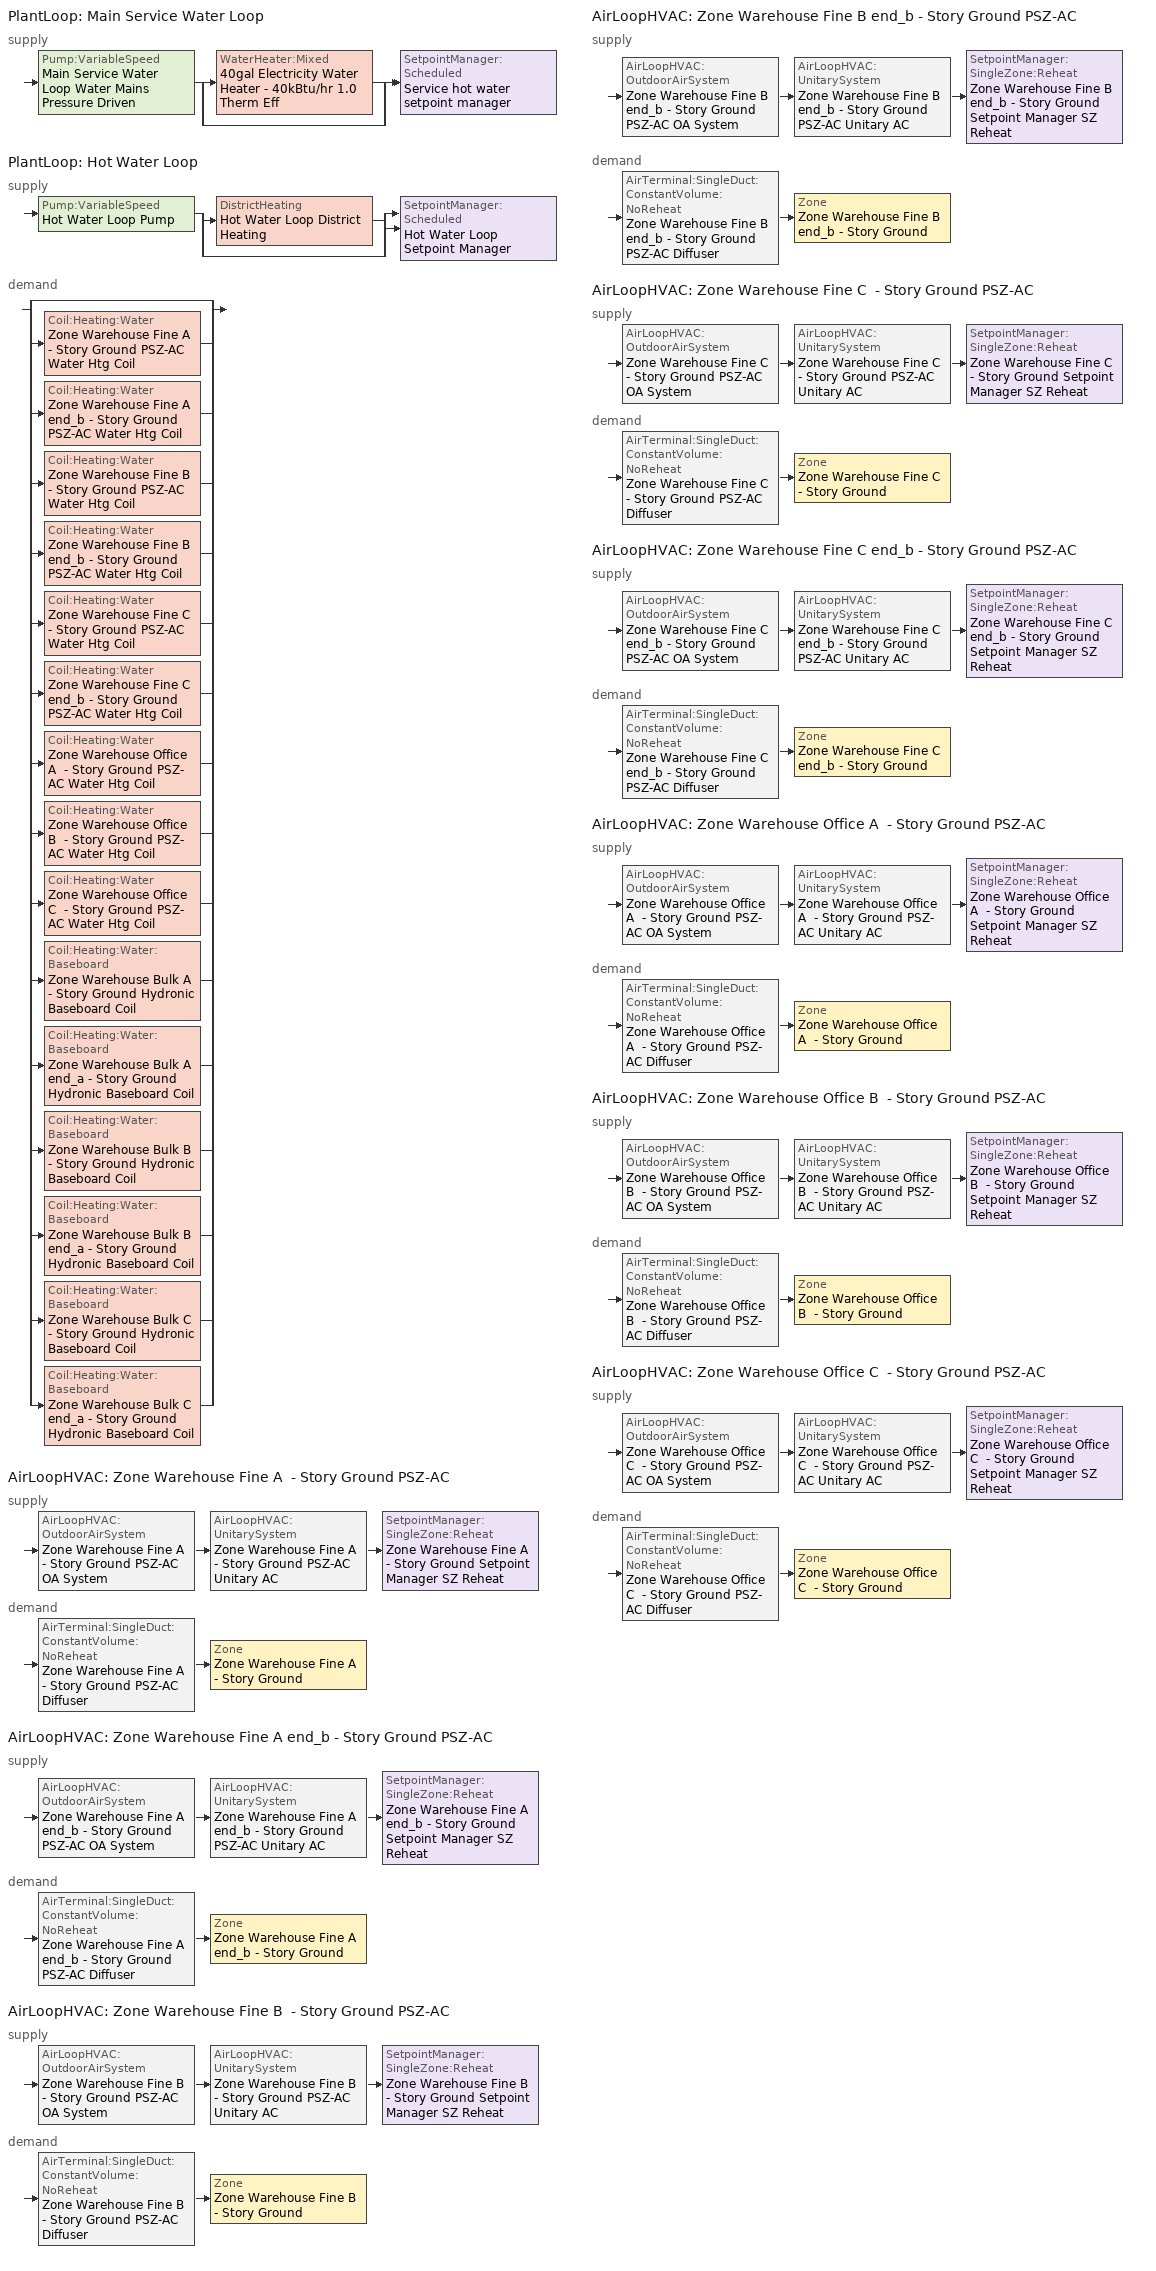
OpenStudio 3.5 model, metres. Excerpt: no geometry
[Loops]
PlantLoop 'Main Service Water Loop'
 supply: Pump:VariableSpeed 'Main Service Water Loop Water Mains Pressure Driven' > split
  | WaterHeater:Mixed '40gal Electricity Water Heater - 40kBtu/hr 1.0 Therm Eff'
  | bypass
  join > SetpointManager:Scheduled 'Service hot water setpoint manager'
PlantLoop 'Hot Water Loop'
 supply: Pump:VariableSpeed 'Hot Water Loop Pump' > split
  | DistrictHeating 'Hot Water Loop District Heating'
  | bypass
  join > SetpointManager:Scheduled 'Hot Water Loop Setpoint Manager'
 demand: split
  | bypass
  | Coil:Heating:Water 'Zone Warehouse Fine A  - Story Ground PSZ-AC Water Htg Coil'
  | Coil:Heating:Water 'Zone Warehouse Fine A end_b - Story Ground PSZ-AC Water Htg Coil'
  | Coil:Heating:Water 'Zone Warehouse Fine B  - Story Ground PSZ-AC Water Htg Coil'
  | Coil:Heating:Water 'Zone Warehouse Fine B end_b - Story Ground PSZ-AC Water Htg Coil'
  | Coil:Heating:Water 'Zone Warehouse Fine C  - Story Ground PSZ-AC Water Htg Coil'
  | Coil:Heating:Water 'Zone Warehouse Fine C end_b - Story Ground PSZ-AC Water Htg Coil'
  | Coil:Heating:Water 'Zone Warehouse Office A  - Story Ground PSZ-AC Water Htg Coil'
  | Coil:Heating:Water 'Zone Warehouse Office B  - Story Ground PSZ-AC Water Htg Coil'
  | Coil:Heating:Water 'Zone Warehouse Office C  - Story Ground PSZ-AC Water Htg Coil'
  | Coil:Heating:Water:Baseboard 'Zone Warehouse Bulk A  - Story Ground Hydronic Baseboard Coil'
  | Coil:Heating:Water:Baseboard 'Zone Warehouse Bulk A end_a - Story Ground Hydronic Baseboard Coil'
  | Coil:Heating:Water:Baseboard 'Zone Warehouse Bulk B  - Story Ground Hydronic Baseboard Coil'
  | Coil:Heating:Water:Baseboard 'Zone Warehouse Bulk B end_a - Story Ground Hydronic Baseboard Coil'
  | Coil:Heating:Water:Baseboard 'Zone Warehouse Bulk C  - Story Ground Hydronic Baseboard Coil'
  | Coil:Heating:Water:Baseboard 'Zone Warehouse Bulk C end_a - Story Ground Hydronic Baseboard Coil'
AirLoopHVAC 'Zone Warehouse Fine A  - Story Ground PSZ-AC'
 supply: AirLoopHVAC:OutdoorAirSystem 'Zone Warehouse Fine A  - Story Ground PSZ-AC OA System' > AirLoopHVAC:UnitarySystem 'Zone Warehouse Fine A  - Story Ground PSZ-AC Unitary AC' > SetpointManager:SingleZone:Reheat 'Zone Warehouse Fine A  - Story Ground Setpoint Manager SZ Reheat'
 demand: AirTerminal:SingleDuct:ConstantVolume:NoReheat 'Zone Warehouse Fine A  - Story Ground PSZ-AC Diffuser' > Zone 'Zone Warehouse Fine A  - Story Ground'
AirLoopHVAC 'Zone Warehouse Fine A end_b - Story Ground PSZ-AC'
 supply: AirLoopHVAC:OutdoorAirSystem 'Zone Warehouse Fine A end_b - Story Ground PSZ-AC OA System' > AirLoopHVAC:UnitarySystem 'Zone Warehouse Fine A end_b - Story Ground PSZ-AC Unitary AC' > SetpointManager:SingleZone:Reheat 'Zone Warehouse Fine A end_b - Story Ground Setpoint Manager SZ Reheat'
 demand: AirTerminal:SingleDuct:ConstantVolume:NoReheat 'Zone Warehouse Fine A end_b - Story Ground PSZ-AC Diffuser' > Zone 'Zone Warehouse Fine A end_b - Story Ground'
AirLoopHVAC 'Zone Warehouse Fine B  - Story Ground PSZ-AC'
 supply: AirLoopHVAC:OutdoorAirSystem 'Zone Warehouse Fine B  - Story Ground PSZ-AC OA System' > AirLoopHVAC:UnitarySystem 'Zone Warehouse Fine B  - Story Ground PSZ-AC Unitary AC' > SetpointManager:SingleZone:Reheat 'Zone Warehouse Fine B  - Story Ground Setpoint Manager SZ Reheat'
 demand: AirTerminal:SingleDuct:ConstantVolume:NoReheat 'Zone Warehouse Fine B  - Story Ground PSZ-AC Diffuser' > Zone 'Zone Warehouse Fine B  - Story Ground'
AirLoopHVAC 'Zone Warehouse Fine B end_b - Story Ground PSZ-AC'
 supply: AirLoopHVAC:OutdoorAirSystem 'Zone Warehouse Fine B end_b - Story Ground PSZ-AC OA System' > AirLoopHVAC:UnitarySystem 'Zone Warehouse Fine B end_b - Story Ground PSZ-AC Unitary AC' > SetpointManager:SingleZone:Reheat 'Zone Warehouse Fine B end_b - Story Ground Setpoint Manager SZ Reheat'
 demand: AirTerminal:SingleDuct:ConstantVolume:NoReheat 'Zone Warehouse Fine B end_b - Story Ground PSZ-AC Diffuser' > Zone 'Zone Warehouse Fine B end_b - Story Ground'
AirLoopHVAC 'Zone Warehouse Fine C  - Story Ground PSZ-AC'
 supply: AirLoopHVAC:OutdoorAirSystem 'Zone Warehouse Fine C  - Story Ground PSZ-AC OA System' > AirLoopHVAC:UnitarySystem 'Zone Warehouse Fine C  - Story Ground PSZ-AC Unitary AC' > SetpointManager:SingleZone:Reheat 'Zone Warehouse Fine C  - Story Ground Setpoint Manager SZ Reheat'
 demand: AirTerminal:SingleDuct:ConstantVolume:NoReheat 'Zone Warehouse Fine C  - Story Ground PSZ-AC Diffuser' > Zone 'Zone Warehouse Fine C  - Story Ground'
AirLoopHVAC 'Zone Warehouse Fine C end_b - Story Ground PSZ-AC'
 supply: AirLoopHVAC:OutdoorAirSystem 'Zone Warehouse Fine C end_b - Story Ground PSZ-AC OA System' > AirLoopHVAC:UnitarySystem 'Zone Warehouse Fine C end_b - Story Ground PSZ-AC Unitary AC' > SetpointManager:SingleZone:Reheat 'Zone Warehouse Fine C end_b - Story Ground Setpoint Manager SZ Reheat'
 demand: AirTerminal:SingleDuct:ConstantVolume:NoReheat 'Zone Warehouse Fine C end_b - Story Ground PSZ-AC Diffuser' > Zone 'Zone Warehouse Fine C end_b - Story Ground'
AirLoopHVAC 'Zone Warehouse Office A  - Story Ground PSZ-AC'
 supply: AirLoopHVAC:OutdoorAirSystem 'Zone Warehouse Office A  - Story Ground PSZ-AC OA System' > AirLoopHVAC:UnitarySystem 'Zone Warehouse Office A  - Story Ground PSZ-AC Unitary AC' > SetpointManager:SingleZone:Reheat 'Zone Warehouse Office A  - Story Ground Setpoint Manager SZ Reheat'
 demand: AirTerminal:SingleDuct:ConstantVolume:NoReheat 'Zone Warehouse Office A  - Story Ground PSZ-AC Diffuser' > Zone 'Zone Warehouse Office A  - Story Ground'
AirLoopHVAC 'Zone Warehouse Office B  - Story Ground PSZ-AC'
 supply: AirLoopHVAC:OutdoorAirSystem 'Zone Warehouse Office B  - Story Ground PSZ-AC OA System' > AirLoopHVAC:UnitarySystem 'Zone Warehouse Office B  - Story Ground PSZ-AC Unitary AC' > SetpointManager:SingleZone:Reheat 'Zone Warehouse Office B  - Story Ground Setpoint Manager SZ Reheat'
 demand: AirTerminal:SingleDuct:ConstantVolume:NoReheat 'Zone Warehouse Office B  - Story Ground PSZ-AC Diffuser' > Zone 'Zone Warehouse Office B  - Story Ground'
AirLoopHVAC 'Zone Warehouse Office C  - Story Ground PSZ-AC'
 supply: AirLoopHVAC:OutdoorAirSystem 'Zone Warehouse Office C  - Story Ground PSZ-AC OA System' > AirLoopHVAC:UnitarySystem 'Zone Warehouse Office C  - Story Ground PSZ-AC Unitary AC' > SetpointManager:SingleZone:Reheat 'Zone Warehouse Office C  - Story Ground Setpoint Manager SZ Reheat'
 demand: AirTerminal:SingleDuct:ConstantVolume:NoReheat 'Zone Warehouse Office C  - Story Ground PSZ-AC Diffuser' > Zone 'Zone Warehouse Office C  - Story Ground'
[SizingPeriod:DesignDay] Barometric Pressure {Pa}=100917; Rain Indicator=No; Snow Indicator=No; Day of Month=21; Daylight Saving Time Indicator=No; Humidity Condition Type=Wetbulb; Dry-Bulb Temperature Range Modifier Type=DefaultMultipliers
Name | Maximum Dry-Bulb Temperature {C} | Daily Dry-Bulb Temperature Range {deltaC} | Wind Speed {m/s} | Wind Direction {deg} | Month | Day Type | Wetbulb or DewPoint at Maximum Dry-Bulb {C} | Solar Model Indicator | ASHRAE Clear Sky Optical Depth for Beam Irradiance | ASHRAE Clear Sky Optical Depth for Diffuse Irradiance | Sky Clearness
Kodiak August .4% Condns WB=>MCDB | 21.4 | 6.3 | 5 | 320 | 8 | SummerDesignDay | 16.9 | ASHRAETau | 0.322 | 2.497
Kodiak July .4% Condns WB=>MCDB | 22.8 | 5.5 | 5 | 320 | 7 | SummerDesignDay | 16.6 | ASHRAETau | 0.316 | 2.499
Kodiak June .4% Condns WB=>MCDB | 20.3 | 5.4 | 5 | 320 | 6 | SummerDesignDay | 14.7 | ASHRAETau | 0.317 | 2.453
Kodiak May .4% Condns WB=>MCDB | 17 | 5.9 | 5 | 320 | 5 | SummerDesignDay | 11.2 | ASHRAETau | 0.314 | 2.447
Kodiak April .4% Condns WB=>MCDB | 11.4 | 5.4 | 5 | 320 | 4 | SummerDesignDay | 8 | ASHRAETau | 0.323 | 2.439
Kodiak March .4% Condns WB=>MCDB | 6.3 | 5.5 | 5 | 320 | 3 | SummerDesignDay | 5.2 | ASHRAETau | 0.337 | 2.384
Kodiak February .4% Condns WB=>MCDB | 6.1 | 4.9 | 5 | 320 | 2 | SummerDesignDay | 5.5 | ASHRAETau | 0.336 | 2.429
Kodiak January .4% Condns WB=>MCDB | 5.7 | 4.7 | 5 | 320 | 1 | SummerDesignDay | 5.5 | ASHRAETau | 0.326 | 2.48
Kodiak December .4% Condns DB=>MCWB | 6.9 | 5.1 | 5 | 320 | 12 | SummerDesignDay | 5.6 | ASHRAETau | 0.359 | 2.403
Kodiak November .4% Condns DB=>MCWB | 9.4 | 5.3 | 5 | 320 | 11 | SummerDesignDay | 7.3 | ASHRAETau | 0.358 | 2.388
Kodiak October .4% Condns DB=>MCWB | 12.6 | 6.2 | 5 | 320 | 10 | SummerDesignDay | 9.4 | ASHRAETau | 0.34 | 2.431
Kodiak September .4% Condns DB=>MCWB | 18 | 6.4 | 5 | 320 | 9 | SummerDesignDay | 12.5 | ASHRAETau | 0.333 | 2.489
Kodiak August .4% Condns DB=>MCWB | 22.6 | 6.3 | 5 | 320 | 8 | SummerDesignDay | 16 | ASHRAETau | 0.322 | 2.497
Kodiak July .4% Condns DB=>MCWB | 24.2 | 5.5 | 5 | 320 | 7 | SummerDesignDay | 16.2 | ASHRAETau | 0.316 | 2.499
Kodiak June .4% Condns DB=>MCWB | 22.3 | 5.4 | 5 | 320 | 6 | SummerDesignDay | 13.8 | ASHRAETau | 0.317 | 2.453
Kodiak May .4% Condns DB=>MCWB | 18.8 | 5.9 | 5 | 320 | 5 | SummerDesignDay | 10.5 | ASHRAETau | 0.314 | 2.447
Kodiak April .4% Condns DB=>MCWB | 12.9 | 5.4 | 5 | 320 | 4 | SummerDesignDay | 7 | ASHRAETau | 0.323 | 2.439
Kodiak March .4% Condns DB=>MCWB | 8.3 | 5.5 | 5 | 320 | 3 | SummerDesignDay | 3.9 | ASHRAETau | 0.337 | 2.384
Kodiak February .4% Condns DB=>MCWB | 6.9 | 4.9 | 5 | 320 | 2 | SummerDesignDay | 4.6 | ASHRAETau | 0.336 | 2.429
Kodiak January .4% Condns DB=>MCWB | 6.8 | 4.7 | 5 | 320 | 1 | SummerDesignDay | 4 | ASHRAETau | 0.326 | 2.48
Kodiak Ann Clg .4% Condns WB=>MDB | 18.9 | 6.3 | 5 | 320 | 8 | SummerDesignDay | 15 | ASHRAETau | 0.322 | 2.497
Kodiak Ann Clg .4% Condns DB=>MWB | 20.3 | 6.3 | 5 | 320 | 8 | SummerDesignDay | 14.1 | ASHRAETau | 0.322 | 2.497
Kodiak Ann Htg 99.6% Condns DB | -12.8 | 0 | 5.6 | 290 | 1 | WinterDesignDay | -12.8 | ASHRAEClearSky |  |  | 0
[AvailabilityManager:NightCycle] Applicability Schedule=Always On Discrete; Control Type=CycleOnAny; Thermostat Tolerance {deltaC}=1; Cycling Run Time {s}=1800
Availability Manager Night Cycle 1; Availability Manager Night Cycle 2; Availability Manager Night Cycle 3; Availability Manager Night Cycle 4; Availability Manager Night Cycle 5; Availability Manager Night Cycle 6; Availability Manager Night Cycle 7; Availability Manager Night Cycle 8; Availability Manager Night Cycle 9; Availability Manager Night Cycle 10; Availability Manager Night Cycle 11; Availability Manager Night Cycle 12; Availability Manager Night Cycle 13; Availability Manager Night Cycle 14
[PlantLoop] Glycol Concentration=0; Minimum Loop Temperature {C}=10; Plant Loop Volume {m3}=Autocalculate; Load Distribution Scheme=Optimal
Name | Maximum Loop Temperature {C}
Main Service Water Loop | 60
Hot Water Loop
[Sizing:Plant] Loop Type=Heating; Sizing Option=NonCoincident; Zone Timesteps in Averaging Window=1; Coincident Sizing Factor Mode=None
Name | Design Loop Exit Temperature {C} | Loop Design Temperature Difference {deltaC}
Main Service Water Loop | 60 | 5
Hot Water Loop | 82.2222 | 11.1111
[SetpointManager:Scheduled] Control Variable=Temperature
Name | Schedule | Setpoint Node or NodeList
Service hot water setpoint manager | Service Water Loop Temp - 140F | Main Service Water Loop Supply Outlet Node
Hot Water Loop Setpoint Manager | Hot Water Loop Temp - 180F | Hot Water Loop Supply Outlet Node
[Pump:VariableSpeed] Pump Control Type=Intermittent; Skin Loss Radiative Fraction=0.5; Design Power Sizing Method=PowerPerFlowPerPressure; Design Electric Power per Unit Flow Rate {W/(m3/s)}=348701.1; Design Shaft Power per Unit Flow Rate per Unit Head {W-s/m3-Pa}=1.28205; Design Minimum Flow Rate Fraction=0
Name | Rated Pump Head {Pa} | Motor Efficiency | Coefficient 1 of the Part Load Performance Curve | Coefficient 2 of the Part Load Performance Curve | Coefficient 3 of the Part Load Performance Curve | Coefficient 4 of the Part Load Performance Curve
Main Service Water Loop Water Mains Pressure Driven | 0.001 | 0.7 | 0 | 3.2485 | -4.7443 | 2.5294
Hot Water Loop Pump | 179344 | 0.9
[WaterHeater:Mixed]
40gal Electricity Water Heater - 40kBtu/hr 1.0 Therm Eff: Tank Volume {m3}=0.151416; Setpoint Temperature Schedule=Service Water Loop Temp - 140F; Deadband Temperature Difference {deltaC}=2; Maximum Temperature Limit {C}=60; Heater Control Type=Cycle; Heater Maximum Capacity {W}=11722.8; Heater Fuel Type=Electricity; Heater Thermal Efficiency=1; Off Cycle Parasitic Fuel Consumption Rate {W}=571; Off Cycle Parasitic Fuel Type=Electricity; Off Cycle Parasitic Heat Fraction to Tank=0; On Cycle Parasitic Fuel Consumption Rate {W}=571; On Cycle Parasitic Fuel Type=Electricity; On Cycle Parasitic Heat Fraction to Tank=0; Ambient Temperature Indicator=ThermalZone; Off Cycle Loss Coefficient to Ambient Temperature {W/K}=1.20802; On Cycle Loss Coefficient to Ambient Temperature {W/K}=1.20802; Use Side Effectiveness=1; Source Side Effectiveness=1; Use Side Design Flow Rate {m3/s}=autosize; Source Side Design Flow Rate {m3/s}=autosize; Indirect Water Heating Recovery Time {hr}=1.5; Source Side Flow Control Mode=IndirectHeatPrimarySetpoint
[WaterHeater:Sizing]
40gal Electricity Water Heater - 40kBtu/hr 1.0 Therm Eff: Design Mode=PeakDraw; Time Storage Can Meet Peak Draw {hr}=0.538503; Time for Tank Recovery {hr}=0; Nominal Tank Volume for Autosizing Plant Connections {m3}=1
[Sizing:Zone] Zone Cooling Design Supply Air Temperature Input Method=SupplyAirTemperature; Zone Cooling Design Supply Air Temperature Difference {deltaC}=11.11; Zone Heating Design Supply Air Temperature Input Method=SupplyAirTemperature; Zone Heating Design Supply Air Temperature Difference {deltaC}=11.11; Zone Cooling Design Supply Air Humidity Ratio {kg-H2O/kg-air}=0.0085; Zone Heating Design Supply Air Humidity Ratio {kg-H2O/kg-air}=0.008; Cooling Design Air Flow Method=DesignDay; Heating Design Air Flow Method=DesignDay; Account for Dedicated Outdoor Air System=No; Dedicated Outdoor Air System Control Strategy=NeutralSupplyAir; Dedicated Outdoor Air Low Setpoint Temperature for Design {C}=autosize; Dedicated Outdoor Air High Setpoint Temperature for Design {C}=autosize; Zone Load Sizing Method=Sensible Load Only No Latent Load; Zone Latent Cooling Design Supply Air Humidity Ratio Input Method=HumidityRatioDifference; Zone Cooling Design Supply Air Humidity Ratio Difference {kgWater/kgDryAir}=0.005; Zone Latent Heating Design Supply Air Humidity Ratio Input Method=HumidityRatioDifference; Zone Humidification Design Supply Air Humidity Ratio Difference {kgWater/kgDryAir}=0.005
Name | Zone Cooling Design Supply Air Temperature {C} | Zone Heating Design Supply Air Temperature {C}
Zone Warehouse Bulk A end_a - Story Ground; Zone Warehouse Bulk B end_a - Story Ground; Zone Warehouse Bulk C end_a - Story Ground; Zone Warehouse Bulk A  - Story Ground; Zone Warehouse Bulk B  - Story Ground; Zone Warehouse Bulk C  - Story Ground | 14 | 40
Zone Warehouse Office A  - Story Ground; Zone Warehouse Office B  - Story Ground; Zone Warehouse Office C  - Story Ground; Zone Warehouse Fine A  - Story Ground; Zone Warehouse Fine B  - Story Ground; Zone Warehouse Fine C  - Story Ground; Zone Warehouse Fine A end_b - Story Ground; Zone Warehouse Fine B end_b - Story Ground; Zone Warehouse Fine C end_b - Story Ground | 12.7778 | 50
[Zone equipment]
Zone Warehouse Bulk A end_a - Story Ground: Zone Warehouse Bulk A end_a - Story Ground Hydronic Baseboard
Zone Warehouse Bulk B end_a - Story Ground: Zone Warehouse Bulk B end_a - Story Ground Hydronic Baseboard
Zone Warehouse Bulk C end_a - Story Ground: Zone Warehouse Bulk C end_a - Story Ground Hydronic Baseboard
Zone Warehouse Bulk A  - Story Ground: Zone Warehouse Bulk A  - Story Ground Hydronic Baseboard
Zone Warehouse Bulk B  - Story Ground: Zone Warehouse Bulk B  - Story Ground Hydronic Baseboard
Zone Warehouse Bulk C  - Story Ground: Zone Warehouse Bulk C  - Story Ground Hydronic Baseboard
Zone Warehouse Office A  - Story Ground: Zone Warehouse Office A  - Story Ground PSZ-AC Diffuser
Zone Warehouse Office B  - Story Ground: Zone Warehouse Office B  - Story Ground PSZ-AC Diffuser
Zone Warehouse Office C  - Story Ground: Zone Warehouse Office C  - Story Ground PSZ-AC Diffuser
Zone Warehouse Fine A  - Story Ground: Zone Warehouse Fine A  - Story Ground PSZ-AC Diffuser
Zone Warehouse Fine B  - Story Ground: Zone Warehouse Fine B  - Story Ground PSZ-AC Diffuser
Zone Warehouse Fine C  - Story Ground: Zone Warehouse Fine C  - Story Ground PSZ-AC Diffuser
Zone Warehouse Fine A end_b - Story Ground: Zone Warehouse Fine A end_b - Story Ground PSZ-AC Diffuser
Zone Warehouse Fine B end_b - Story Ground: Zone Warehouse Fine B end_b - Story Ground PSZ-AC Diffuser
Zone Warehouse Fine C end_b - Story Ground: Zone Warehouse Fine C end_b - Story Ground PSZ-AC Diffuser
[DistrictHeating]
Hot Water Loop District Heating: Nominal Capacity {W}=autosize
[AirLoopHVAC] Availability Schedule=Always On Discrete; Design Supply Air Flow Rate {m3/s}=autosize; Design Return Air Flow Fraction of Supply Air Flow=1
Zone Warehouse Fine A  - Story Ground PSZ-AC; Zone Warehouse Fine A end_b - Story Ground PSZ-AC; Zone Warehouse Fine B  - Story Ground PSZ-AC; Zone Warehouse Fine B end_b - Story Ground PSZ-AC; Zone Warehouse Fine C  - Story Ground PSZ-AC; Zone Warehouse Fine C end_b - Story Ground PSZ-AC; Zone Warehouse Office A  - Story Ground PSZ-AC; Zone Warehouse Office B  - Story Ground PSZ-AC; Zone Warehouse Office C  - Story Ground PSZ-AC
[Sizing:System] Type of Load to Size On=Sensible; Design Outdoor Air Flow Rate {m3/s}=Autosize; Central Heating Maximum System Air Flow Ratio=1; Preheat Design Temperature {C}=7.22222; Preheat Design Humidity Ratio {kg-H2O/kg-Air}=0.008; Precool Design Temperature {C}=12.7778; Precool Design Humidity Ratio {kg-H2O/kg-Air}=0.008; Central Cooling Design Supply Air Temperature {C}=12.7778; Central Heating Design Supply Air Temperature {C}=50; Sizing Option=Coincident; 100% Outdoor Air in Cooling=No; 100% Outdoor Air in Heating=No; Central Cooling Design Supply Air Humidity Ratio {kg-H2O/kg-Air}=0.0085; Central Heating Design Supply Air Humidity Ratio {kg-H2O/kg-Air}=0.008; Cooling Design Air Flow Method=DesignDay; Heating Design Air Flow Method=DesignDay; System Outdoor Air Method=ZoneSum; Zone Maximum Outdoor Air Fraction=1; Cooling Supply Air Flow Rate Per Floor Area {m3/s-m2}=0.00996765; Cooling Fraction of Autosized Cooling Supply Air Flow Rate=1; Cooling Supply Air Flow Rate Per Unit Cooling Capacity {m3/s-W}=3.94755e-05; Heating Supply Air Flow Rate Per Floor Area {m3/s-m2}=0.00996765; Heating Fraction of Autosized Heating Supply Air Flow Rate=1; Heating Fraction of Autosized Cooling Supply Air Flow Rate=1; Heating Supply Air Flow Rate Per Unit Heating Capacity {m3/s-W}=3.15882e-05; Cooling Design Capacity Method=CoolingDesignCapacity; Cooling Design Capacity {W}=autosize; Cooling Design Capacity Per Floor Area {W/m2}=234.7; Fraction of Autosized Cooling Design Capacity=1; Heating Design Capacity Method=HeatingDesignCapacity; Heating Design Capacity {W}=autosize; Heating Design Capacity Per Floor Area {W/m2}=157; Fraction of Autosized Heating Design Capacity=1; Central Cooling Capacity Control Method=OnOff; Occupant Diversity=autosize
Zone Warehouse Fine A  - Story Ground PSZ-AC; Zone Warehouse Fine A end_b - Story Ground PSZ-AC; Zone Warehouse Fine B  - Story Ground PSZ-AC; Zone Warehouse Fine B end_b - Story Ground PSZ-AC; Zone Warehouse Fine C  - Story Ground PSZ-AC; Zone Warehouse Fine C end_b - Story Ground PSZ-AC; Zone Warehouse Office A  - Story Ground PSZ-AC; Zone Warehouse Office B  - Story Ground PSZ-AC; Zone Warehouse Office C  - Story Ground PSZ-AC
[SetpointManager:SingleZone:Reheat] Minimum Supply Air Temperature {C}=12.7778; Maximum Supply Air Temperature {C}=50
Name | Control Zone | Setpoint Node or NodeList
Zone Warehouse Fine A  - Story Ground Setpoint Manager SZ Reheat | Zone Warehouse Fine A  - Story Ground | Zone Warehouse Fine A  - Story Ground PSZ-AC Supply Outlet Node
Zone Warehouse Fine A end_b - Story Ground Setpoint Manager SZ Reheat | Zone Warehouse Fine A end_b - Story Ground | Zone Warehouse Fine A end_b - Story Ground PSZ-AC Supply Outlet Node
Zone Warehouse Fine B  - Story Ground Setpoint Manager SZ Reheat | Zone Warehouse Fine B  - Story Ground | Zone Warehouse Fine B  - Story Ground PSZ-AC Supply Outlet Node
Zone Warehouse Fine B end_b - Story Ground Setpoint Manager SZ Reheat | Zone Warehouse Fine B end_b - Story Ground | Zone Warehouse Fine B end_b - Story Ground PSZ-AC Supply Outlet Node
Zone Warehouse Fine C  - Story Ground Setpoint Manager SZ Reheat | Zone Warehouse Fine C  - Story Ground | Zone Warehouse Fine C  - Story Ground PSZ-AC Supply Outlet Node
Zone Warehouse Fine C end_b - Story Ground Setpoint Manager SZ Reheat | Zone Warehouse Fine C end_b - Story Ground | Zone Warehouse Fine C end_b - Story Ground PSZ-AC Supply Outlet Node
Zone Warehouse Office A  - Story Ground Setpoint Manager SZ Reheat | Zone Warehouse Office A  - Story Ground | Zone Warehouse Office A  - Story Ground PSZ-AC Supply Outlet Node
Zone Warehouse Office B  - Story Ground Setpoint Manager SZ Reheat | Zone Warehouse Office B  - Story Ground | Zone Warehouse Office B  - Story Ground PSZ-AC Supply Outlet Node
Zone Warehouse Office C  - Story Ground Setpoint Manager SZ Reheat | Zone Warehouse Office C  - Story Ground | Zone Warehouse Office C  - Story Ground PSZ-AC Supply Outlet Node
[Coil:Heating:Water] Availability Schedule=Always On Discrete; Rated Inlet Water Temperature {C}=82.2222; Rated Inlet Air Temperature {C}=7.22222; Rated Outlet Water Temperature {C}=71.1111; Rated Outlet Air Temperature {C}=50
Zone Warehouse Fine A  - Story Ground PSZ-AC Water Htg Coil; Zone Warehouse Fine A end_b - Story Ground PSZ-AC Water Htg Coil; Zone Warehouse Fine B  - Story Ground PSZ-AC Water Htg Coil; Zone Warehouse Fine B end_b - Story Ground PSZ-AC Water Htg Coil; Zone Warehouse Fine C  - Story Ground PSZ-AC Water Htg Coil; Zone Warehouse Fine C end_b - Story Ground PSZ-AC Water Htg Coil; Zone Warehouse Office A  - Story Ground PSZ-AC Water Htg Coil; Zone Warehouse Office B  - Story Ground PSZ-AC Water Htg Coil; Zone Warehouse Office C  - Story Ground PSZ-AC Water Htg Coil
[Controller:WaterCoil] Action=Normal; Controller Convergence Tolerance {deltaC}=0.1; Minimum Actuated Flow {m3/s}=0
Name | Water Coil
Zone Warehouse Fine A  - Story Ground PSZ-AC Water Htg Coil Controller | Zone Warehouse Fine A  - Story Ground PSZ-AC Water Htg Coil
Zone Warehouse Fine A end_b - Story Ground PSZ-AC Water Htg Coil Controller | Zone Warehouse Fine A end_b - Story Ground PSZ-AC Water Htg Coil
Zone Warehouse Fine B  - Story Ground PSZ-AC Water Htg Coil Controller | Zone Warehouse Fine B  - Story Ground PSZ-AC Water Htg Coil
Zone Warehouse Fine B end_b - Story Ground PSZ-AC Water Htg Coil Controller | Zone Warehouse Fine B end_b - Story Ground PSZ-AC Water Htg Coil
Zone Warehouse Fine C  - Story Ground PSZ-AC Water Htg Coil Controller | Zone Warehouse Fine C  - Story Ground PSZ-AC Water Htg Coil
Zone Warehouse Fine C end_b - Story Ground PSZ-AC Water Htg Coil Controller | Zone Warehouse Fine C end_b - Story Ground PSZ-AC Water Htg Coil
Zone Warehouse Office A  - Story Ground PSZ-AC Water Htg Coil Controller | Zone Warehouse Office A  - Story Ground PSZ-AC Water Htg Coil
Zone Warehouse Office B  - Story Ground PSZ-AC Water Htg Coil Controller | Zone Warehouse Office B  - Story Ground PSZ-AC Water Htg Coil
Zone Warehouse Office C  - Story Ground PSZ-AC Water Htg Coil Controller | Zone Warehouse Office C  - Story Ground PSZ-AC Water Htg Coil
[Coil:Heating:Electric] Availability Schedule=Always On Discrete; Efficiency=1
Zone Warehouse Fine A  - Story Ground PSZ-AC Electric Backup Htg Coil; Zone Warehouse Fine A end_b - Story Ground PSZ-AC Electric Backup Htg Coil; Zone Warehouse Fine B  - Story Ground PSZ-AC Electric Backup Htg Coil; Zone Warehouse Fine B end_b - Story Ground PSZ-AC Electric Backup Htg Coil; Zone Warehouse Fine C  - Story Ground PSZ-AC Electric Backup Htg Coil; Zone Warehouse Fine C end_b - Story Ground PSZ-AC Electric Backup Htg Coil; Zone Warehouse Office A  - Story Ground PSZ-AC Electric Backup Htg Coil; Zone Warehouse Office B  - Story Ground PSZ-AC Electric Backup Htg Coil; Zone Warehouse Office C  - Story Ground PSZ-AC Electric Backup Htg Coil
[Coil:Cooling:DX:SingleSpeed] Availability Schedule=Always On Discrete; Rated Total Cooling Capacity {W}=autosize; Rated Sensible Heat Ratio=autosize; Rated COP {W/W}=3; Rated Air Flow Rate {m3/s}=autosize; Rated Evaporator Fan Power Per Volume Flow Rate 2017 {W/(m3/s)}=773.3; Rated Evaporator Fan Power Per Volume Flow Rate 2023 {W/(m3/s)}=934.4; Minimum Outdoor Dry-Bulb Temperature for Compressor Operation {C}=-25; Nominal Time for Condensate Removal to Begin {s}=0; Ratio of Initial Moisture Evaporation Rate and Steady State Latent Capacity=0; Maximum Cycling Rate {cycles/hr}=0; Latent Capacity Time Constant {s}=0; Condenser Type=AirCooled; Evaporative Condenser Effectiveness=0.9; Evaporative Condenser Air Flow Rate {m3/s}=autosize; Evaporative Condenser Pump Rated Power Consumption {W}=autosize; Crankcase Heater Capacity {W}=0; Maximum Outdoor Dry-Bulb Temperature for Crankcase Heater Operation {C}=10; Basin Heater Capacity {W/K}=0; Basin Heater Setpoint Temperature {C}=2
Name | Total Cooling Capacity Function of Temperature Curve | Total Cooling Capacity Function of Flow Fraction Curve | Energy Input Ratio Function of Temperature Curve | Energy Input Ratio Function of Flow Fraction Curve | Part Load Fraction Correlation Curve
Zone Warehouse Fine A  - Story Ground PSZ-AC 1spd DX AC Clg Coil | Curve Biquadratic 3 | Curve Quadratic 4 | Curve Biquadratic 4 | Curve Quadratic 5 | Curve Quadratic 6
Zone Warehouse Fine A end_b - Story Ground PSZ-AC 1spd DX AC Clg Coil | Curve Biquadratic 7 | Curve Quadratic 10 | Curve Biquadratic 8 | Curve Quadratic 11 | Curve Quadratic 12
Zone Warehouse Fine B  - Story Ground PSZ-AC 1spd DX AC Clg Coil | Curve Biquadratic 11 | Curve Quadratic 16 | Curve Biquadratic 12 | Curve Quadratic 17 | Curve Quadratic 18
Zone Warehouse Fine B end_b - Story Ground PSZ-AC 1spd DX AC Clg Coil | Curve Biquadratic 15 | Curve Quadratic 22 | Curve Biquadratic 16 | Curve Quadratic 23 | Curve Quadratic 24
Zone Warehouse Fine C  - Story Ground PSZ-AC 1spd DX AC Clg Coil | Curve Biquadratic 19 | Curve Quadratic 28 | Curve Biquadratic 20 | Curve Quadratic 29 | Curve Quadratic 30
Zone Warehouse Fine C end_b - Story Ground PSZ-AC 1spd DX AC Clg Coil | Curve Biquadratic 23 | Curve Quadratic 34 | Curve Biquadratic 24 | Curve Quadratic 35 | Curve Quadratic 36
Zone Warehouse Office A  - Story Ground PSZ-AC 1spd DX AC Clg Coil | Curve Biquadratic 27 | Curve Quadratic 40 | Curve Biquadratic 28 | Curve Quadratic 41 | Curve Quadratic 42
Zone Warehouse Office B  - Story Ground PSZ-AC 1spd DX AC Clg Coil | Curve Biquadratic 31 | Curve Quadratic 46 | Curve Biquadratic 32 | Curve Quadratic 47 | Curve Quadratic 48
Zone Warehouse Office C  - Story Ground PSZ-AC 1spd DX AC Clg Coil | Curve Biquadratic 35 | Curve Quadratic 52 | Curve Biquadratic 36 | Curve Quadratic 53 | Curve Quadratic 54
[Fan:OnOff] Availability Schedule=Always On Discrete; Fan Total Efficiency=0.54; Pressure Rise {Pa}=622.722; Maximum Flow Rate {m3/s}=autosize; Motor Efficiency=0.9; Motor In Airstream Fraction=1
Name | Fan Power Ratio Function of Speed Ratio Curve | Fan Efficiency Ratio Function of Speed Ratio Curve
Zone Warehouse Fine A  - Story Ground PSZ-AC Fan | Fan On Off Power Curve | Fan On Off Efficiency Curve
Zone Warehouse Fine A end_b - Story Ground PSZ-AC Fan | Fan On Off Power Curve 1 | Fan On Off Efficiency Curve 1
Zone Warehouse Fine B  - Story Ground PSZ-AC Fan | Fan On Off Power Curve 2 | Fan On Off Efficiency Curve 2
Zone Warehouse Fine B end_b - Story Ground PSZ-AC Fan | Fan On Off Power Curve 3 | Fan On Off Efficiency Curve 3
Zone Warehouse Fine C  - Story Ground PSZ-AC Fan | Fan On Off Power Curve 4 | Fan On Off Efficiency Curve 4
Zone Warehouse Fine C end_b - Story Ground PSZ-AC Fan | Fan On Off Power Curve 5 | Fan On Off Efficiency Curve 5
Zone Warehouse Office A  - Story Ground PSZ-AC Fan | Fan On Off Power Curve 6 | Fan On Off Efficiency Curve 6
Zone Warehouse Office B  - Story Ground PSZ-AC Fan | Fan On Off Power Curve 7 | Fan On Off Efficiency Curve 7
Zone Warehouse Office C  - Story Ground PSZ-AC Fan | Fan On Off Power Curve 8 | Fan On Off Efficiency Curve 8
[AirLoopHVAC:UnitarySystem] Control Type=Load; Dehumidification Control Type=None; Availability Schedule=Always On Discrete; Fan Placement=DrawThrough; Supply Air Fan Operating Mode Schedule=Always On Discrete; DX Heating Coil Sizing Ratio=1; Use DOAS DX Cooling Coil=No; DOAS DX Cooling Coil Leaving Minimum Air Temperature {C}=2; Latent Load Control=SensibleOnlyLoadControl; Supply Air Flow Rate During Cooling Operation {m3/s}=Autosize; Supply Air Flow Rate During Heating Operation {m3/s}=Autosize; Supply Air Flow Rate When No Cooling or Heating is Required {m3/s}=Autosize; Maximum Supply Air Temperature {C}=80; Maximum Outdoor Dry-Bulb Temperature for Supplemental Heater Operation {C}=21; Maximum Cycling Rate {cycles/hr}=2.5; Heat Pump Time Constant {s}=60; Fraction of On-Cycle Power Use=0.01; Heat Pump Fan Delay Time {s}=60; Ancilliary On-Cycle Electric Power {W}=0; Ancilliary Off-Cycle Electric Power {W}=0
Name | Controlling Zone or Thermostat Location | Supply Fan | Heating Coil | Cooling Coil | Supplemental Heating Coil
Zone Warehouse Fine A  - Story Ground PSZ-AC Unitary AC | Zone Warehouse Fine A  - Story Ground | Zone Warehouse Fine A  - Story Ground PSZ-AC Fan | Zone Warehouse Fine A  - Story Ground PSZ-AC Water Htg Coil | Zone Warehouse Fine A  - Story Ground PSZ-AC 1spd DX AC Clg Coil | Zone Warehouse Fine A  - Story Ground PSZ-AC Electric Backup Htg Coil
Zone Warehouse Fine A end_b - Story Ground PSZ-AC Unitary AC | Zone Warehouse Fine A end_b - Story Ground | Zone Warehouse Fine A end_b - Story Ground PSZ-AC Fan | Zone Warehouse Fine A end_b - Story Ground PSZ-AC Water Htg Coil | Zone Warehouse Fine A end_b - Story Ground PSZ-AC 1spd DX AC Clg Coil | Zone Warehouse Fine A end_b - Story Ground PSZ-AC Electric Backup Htg Coil
Zone Warehouse Fine B  - Story Ground PSZ-AC Unitary AC | Zone Warehouse Fine B  - Story Ground | Zone Warehouse Fine B  - Story Ground PSZ-AC Fan | Zone Warehouse Fine B  - Story Ground PSZ-AC Water Htg Coil | Zone Warehouse Fine B  - Story Ground PSZ-AC 1spd DX AC Clg Coil | Zone Warehouse Fine B  - Story Ground PSZ-AC Electric Backup Htg Coil
Zone Warehouse Fine B end_b - Story Ground PSZ-AC Unitary AC | Zone Warehouse Fine B end_b - Story Ground | Zone Warehouse Fine B end_b - Story Ground PSZ-AC Fan | Zone Warehouse Fine B end_b - Story Ground PSZ-AC Water Htg Coil | Zone Warehouse Fine B end_b - Story Ground PSZ-AC 1spd DX AC Clg Coil | Zone Warehouse Fine B end_b - Story Ground PSZ-AC Electric Backup Htg Coil
Zone Warehouse Fine C  - Story Ground PSZ-AC Unitary AC | Zone Warehouse Fine C  - Story Ground | Zone Warehouse Fine C  - Story Ground PSZ-AC Fan | Zone Warehouse Fine C  - Story Ground PSZ-AC Water Htg Coil | Zone Warehouse Fine C  - Story Ground PSZ-AC 1spd DX AC Clg Coil | Zone Warehouse Fine C  - Story Ground PSZ-AC Electric Backup Htg Coil
Zone Warehouse Fine C end_b - Story Ground PSZ-AC Unitary AC | Zone Warehouse Fine C end_b - Story Ground | Zone Warehouse Fine C end_b - Story Ground PSZ-AC Fan | Zone Warehouse Fine C end_b - Story Ground PSZ-AC Water Htg Coil | Zone Warehouse Fine C end_b - Story Ground PSZ-AC 1spd DX AC Clg Coil | Zone Warehouse Fine C end_b - Story Ground PSZ-AC Electric Backup Htg Coil
Zone Warehouse Office A  - Story Ground PSZ-AC Unitary AC | Zone Warehouse Office A  - Story Ground | Zone Warehouse Office A  - Story Ground PSZ-AC Fan | Zone Warehouse Office A  - Story Ground PSZ-AC Water Htg Coil | Zone Warehouse Office A  - Story Ground PSZ-AC 1spd DX AC Clg Coil | Zone Warehouse Office A  - Story Ground PSZ-AC Electric Backup Htg Coil
Zone Warehouse Office B  - Story Ground PSZ-AC Unitary AC | Zone Warehouse Office B  - Story Ground | Zone Warehouse Office B  - Story Ground PSZ-AC Fan | Zone Warehouse Office B  - Story Ground PSZ-AC Water Htg Coil | Zone Warehouse Office B  - Story Ground PSZ-AC 1spd DX AC Clg Coil | Zone Warehouse Office B  - Story Ground PSZ-AC Electric Backup Htg Coil
Zone Warehouse Office C  - Story Ground PSZ-AC Unitary AC | Zone Warehouse Office C  - Story Ground | Zone Warehouse Office C  - Story Ground PSZ-AC Fan | Zone Warehouse Office C  - Story Ground PSZ-AC Water Htg Coil | Zone Warehouse Office C  - Story Ground PSZ-AC 1spd DX AC Clg Coil | Zone Warehouse Office C  - Story Ground PSZ-AC Electric Backup Htg Coil
[Controller:OutdoorAir] Minimum Outdoor Air Flow Rate {m3/s}=autosize; Maximum Outdoor Air Flow Rate {m3/s}=Autosize; Economizer Control Type=NoEconomizer; Economizer Control Action Type=ModulateFlow; Economizer Maximum Limit Dry-Bulb Temperature {C}=28; Economizer Maximum Limit Enthalpy {J/kg}=64000; Lockout Type=NoLockout; Minimum Limit Type=FixedMinimum; Minimum Outdoor Air Schedule=Always On Discrete; High Humidity Control=No; Heat Recovery Bypass Control Type=BypassWhenWithinEconomizerLimits
Name | Controller Mechanical Ventilation
Zone Warehouse Fine A  - Story Ground PSZ-AC OA System Controller | Controller Mechanical Ventilation 1
Zone Warehouse Fine A end_b - Story Ground PSZ-AC OA System Controller | Controller Mechanical Ventilation 2
Zone Warehouse Fine B  - Story Ground PSZ-AC OA System Controller | Controller Mechanical Ventilation 3
Zone Warehouse Fine B end_b - Story Ground PSZ-AC OA System Controller | Controller Mechanical Ventilation 4
Zone Warehouse Fine C  - Story Ground PSZ-AC OA System Controller | Controller Mechanical Ventilation 5
Zone Warehouse Fine C end_b - Story Ground PSZ-AC OA System Controller | Controller Mechanical Ventilation 6
Zone Warehouse Office A  - Story Ground PSZ-AC OA System Controller | Controller Mechanical Ventilation 7
Zone Warehouse Office B  - Story Ground PSZ-AC OA System Controller | Controller Mechanical Ventilation 8
Zone Warehouse Office C  - Story Ground PSZ-AC OA System Controller | Controller Mechanical Ventilation 9
[Controller:MechanicalVentilation] Availability Schedule=Always On Discrete
Controller Mechanical Ventilation 1; Controller Mechanical Ventilation 2; Controller Mechanical Ventilation 3; Controller Mechanical Ventilation 4; Controller Mechanical Ventilation 5; Controller Mechanical Ventilation 6; Controller Mechanical Ventilation 7; Controller Mechanical Ventilation 8; Controller Mechanical Ventilation 9
[AirLoopHVAC:OutdoorAirSystem]
Name | Controller
Zone Warehouse Fine A  - Story Ground PSZ-AC OA System | Zone Warehouse Fine A  - Story Ground PSZ-AC OA System Controller
Zone Warehouse Fine A end_b - Story Ground PSZ-AC OA System | Zone Warehouse Fine A end_b - Story Ground PSZ-AC OA System Controller
Zone Warehouse Fine B  - Story Ground PSZ-AC OA System | Zone Warehouse Fine B  - Story Ground PSZ-AC OA System Controller
Zone Warehouse Fine B end_b - Story Ground PSZ-AC OA System | Zone Warehouse Fine B end_b - Story Ground PSZ-AC OA System Controller
Zone Warehouse Fine C  - Story Ground PSZ-AC OA System | Zone Warehouse Fine C  - Story Ground PSZ-AC OA System Controller
Zone Warehouse Fine C end_b - Story Ground PSZ-AC OA System | Zone Warehouse Fine C end_b - Story Ground PSZ-AC OA System Controller
Zone Warehouse Office A  - Story Ground PSZ-AC OA System | Zone Warehouse Office A  - Story Ground PSZ-AC OA System Controller
Zone Warehouse Office B  - Story Ground PSZ-AC OA System | Zone Warehouse Office B  - Story Ground PSZ-AC OA System Controller
Zone Warehouse Office C  - Story Ground PSZ-AC OA System | Zone Warehouse Office C  - Story Ground PSZ-AC OA System Controller
[AirTerminal:SingleDuct:ConstantVolume:NoReheat] Availability Schedule=Always On Discrete; Maximum Air Flow Rate {m3/s}=AutoSize
Zone Warehouse Fine A  - Story Ground PSZ-AC Diffuser; Zone Warehouse Fine A end_b - Story Ground PSZ-AC Diffuser; Zone Warehouse Fine B  - Story Ground PSZ-AC Diffuser; Zone Warehouse Fine B end_b - Story Ground PSZ-AC Diffuser; Zone Warehouse Fine C  - Story Ground PSZ-AC Diffuser; Zone Warehouse Fine C end_b - Story Ground PSZ-AC Diffuser; Zone Warehouse Office A  - Story Ground PSZ-AC Diffuser; Zone Warehouse Office B  - Story Ground PSZ-AC Diffuser; Zone Warehouse Office C  - Story Ground PSZ-AC Diffuser
[Coil:Heating:Water:Baseboard] Heating Design Capacity Method=HeatingDesignCapacity; Heating Design Capacity {W}=autosize; Heating Design Capacity Per Floor Area {W/m2}=0; Fraction of Autosized Heating Design Capacity=0.8
Zone Warehouse Bulk A  - Story Ground Hydronic Baseboard Coil; Zone Warehouse Bulk A end_a - Story Ground Hydronic Baseboard Coil; Zone Warehouse Bulk B  - Story Ground Hydronic Baseboard Coil; Zone Warehouse Bulk B end_a - Story Ground Hydronic Baseboard Coil; Zone Warehouse Bulk C  - Story Ground Hydronic Baseboard Coil; Zone Warehouse Bulk C end_a - Story Ground Hydronic Baseboard Coil
[ZoneHVAC:Baseboard:Convective:Water] Availability Schedule=Always On Discrete
Name | Heating Coil
Zone Warehouse Bulk A  - Story Ground Hydronic Baseboard | Zone Warehouse Bulk A  - Story Ground Hydronic Baseboard Coil
Zone Warehouse Bulk A end_a - Story Ground Hydronic Baseboard | Zone Warehouse Bulk A end_a - Story Ground Hydronic Baseboard Coil
Zone Warehouse Bulk B  - Story Ground Hydronic Baseboard | Zone Warehouse Bulk B  - Story Ground Hydronic Baseboard Coil
Zone Warehouse Bulk B end_a - Story Ground Hydronic Baseboard | Zone Warehouse Bulk B end_a - Story Ground Hydronic Baseboard Coil
Zone Warehouse Bulk C  - Story Ground Hydronic Baseboard | Zone Warehouse Bulk C  - Story Ground Hydronic Baseboard Coil
Zone Warehouse Bulk C end_a - Story Ground Hydronic Baseboard | Zone Warehouse Bulk C end_a - Story Ground Hydronic Baseboard Coil
[Schedule:Constant]
Always On Discrete: Value=1
[Schedule:Ruleset]
Name | Default Day Schedule
Service Water Loop Temp - 140F | Service Water Loop Temp - 140F Default
Hot Water Loop Temp - 180F | Hot Water Loop Temp - 180F Default
[Schedule:Day]
Service Water Loop Temp - 140F Default: 24, 0, 60
Hot Water Loop Temp - 180F Default: 24, 0, 82.2222
[Curve:Biquadratic] Minimum Value of x=-100; Maximum Value of x=100; Minimum Value of y=-100; Maximum Value of y=100
Name | Coefficient1 Constant | Coefficient2 x | Coefficient3 x**2 | Coefficient4 y | Coefficient5 y**2 | Coefficient6 x*y
Curve Biquadratic 3; Curve Biquadratic 7; Curve Biquadratic 11; Curve Biquadratic 15; Curve Biquadratic 19; Curve Biquadratic 23; Curve Biquadratic 27; Curve Biquadratic 31; Curve Biquadratic 35 | 0.971212 | -0.0152755 | 0.00144345 | -0.00039321 | -6.8364e-06 | -0.000290596
Curve Biquadratic 4; Curve Biquadratic 8; Curve Biquadratic 12; Curve Biquadratic 16; Curve Biquadratic 20; Curve Biquadratic 24; Curve Biquadratic 28; Curve Biquadratic 32; Curve Biquadratic 36 | 0.286871 | 0.0239022 | -0.000810648 | 0.0134585 | 0.000338936 | -0.000487004
[Curve:Quadratic]
Name | Coefficient1 Constant | Coefficient2 x | Coefficient3 x**2 | Minimum Value of x | Maximum Value of x | Minimum Curve Output | Maximum Curve Output
Curve Quadratic 4; Curve Quadratic 5; Curve Quadratic 10; Curve Quadratic 11; Curve Quadratic 16; Curve Quadratic 17; Curve Quadratic 22; Curve Quadratic 23; Curve Quadratic 28; Curve Quadratic 29; Curve Quadratic 34; Curve Quadratic 35; Curve Quadratic 40; Curve Quadratic 41; Curve Quadratic 46; Curve Quadratic 47; Curve Quadratic 52; Curve Quadratic 53 | 1 | 0 | 0 | -100 | 100
Curve Quadratic 6; Curve Quadratic 12; Curve Quadratic 18; Curve Quadratic 24; Curve Quadratic 30; Curve Quadratic 36; Curve Quadratic 42; Curve Quadratic 48; Curve Quadratic 54 | 0.909496 | 0.0986477 | -0.00819488 | 0 | 1 | 0.7 | 1
[Curve:Exponent] Coefficient1 Constant=1; Coefficient2 Constant=0; Coefficient3 Constant=0; Minimum Value of x=0; Maximum Value of x=1
Fan On Off Power Curve; Fan On Off Power Curve 1; Fan On Off Power Curve 2; Fan On Off Power Curve 3; Fan On Off Power Curve 4; Fan On Off Power Curve 5; Fan On Off Power Curve 6; Fan On Off Power Curve 7; Fan On Off Power Curve 8
[Curve:Cubic] Coefficient1 Constant=1; Coefficient2 x=0; Coefficient3 x**2=0; Coefficient4 x**3=0; Minimum Value of x=0; Maximum Value of x=1
Fan On Off Efficiency Curve; Fan On Off Efficiency Curve 1; Fan On Off Efficiency Curve 2; Fan On Off Efficiency Curve 3; Fan On Off Efficiency Curve 4; Fan On Off Efficiency Curve 5; Fan On Off Efficiency Curve 6; Fan On Off Efficiency Curve 7; Fan On Off Efficiency Curve 8
